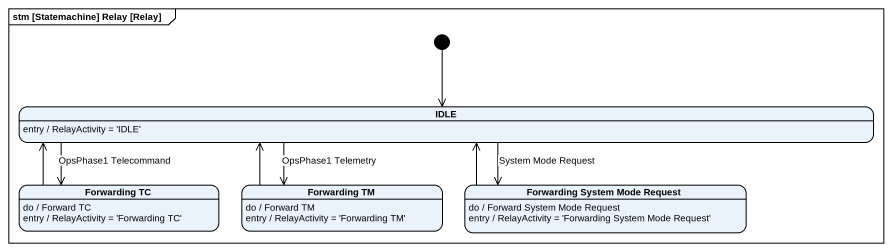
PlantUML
@startuml
mainframe stm [Statemachine] Relay [Relay]
hide empty description
state IDLE
IDLE : entry / RelayActivity = 'IDLE'
state "Forwarding TC" as Forwarding_TC
Forwarding_TC : do / Forward TC
Forwarding_TC : entry / RelayActivity = 'Forwarding TC'
state "Forwarding TM" as Forwarding_TM
Forwarding_TM : do / Forward TM
Forwarding_TM : entry / RelayActivity = 'Forwarding TM'
state "Forwarding System Mode Request" as Forwarding_System_Mode
Forwarding_System_Mode : do / Forward System Mode Request
Forwarding_System_Mode : entry / RelayActivity = 'Forwarding System Mode Request'
[*] --> IDLE
IDLE -left-> Forwarding_TC : OpsPhase1 Telecommand
IDLE --> Forwarding_TM : OpsPhase1 Telemetry
IDLE -right-> Forwarding_System_Mode : System Mode Request
Forwarding_TC -right-> IDLE
Forwarding_TM -up-> IDLE
Forwarding_System_Mode -left-> IDLE
@enduml
